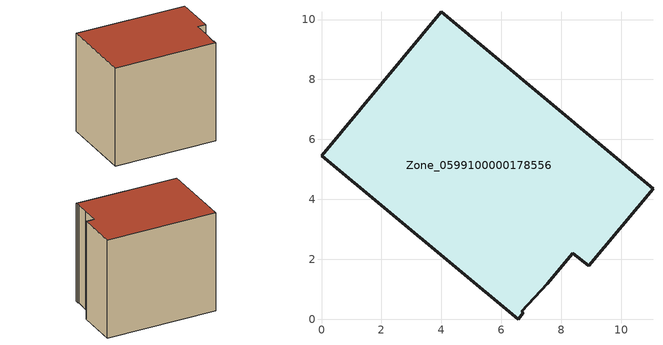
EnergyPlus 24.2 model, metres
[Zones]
Zone_0599100000178556
 floor ground (C_G): 0,5.45 3.99,10.26 11.06,4.36 8.91,1.78 8.39,2.21 7.54,1.18 6.68,0.27 6.74,0.21 6.56,0 z0
 wall outside (C_F): 3.99,10.26 0,5.45 6.56,0 6.74,0.21 6.68,0.27 7.54,1.18 8.39,2.21 8.91,1.78 11.06,4.36 3.99,10.26 z0:8.31
 roof outside (C_R): 6.68,0.27 7.54,1.18 8.39,2.21 8.91,1.78 11.06,4.36 3.99,10.26 0,5.45 6.56,0 6.74,0.21 z8.31
[BUILDING]
Pand.0599100000178556: North Axis=0; Terrain=City; Loads Convergence Tolerance Value=0.04; Temperature Convergence Tolerance Value=0.4; Solar Distribution=FullExterior; Maximum Number of Warmup Days=25; Minimum Number of Warmup Days=1
[Site:Location]
Rotterdam.The.Hague.AP_ZH_NLD Design_Conditions: Latitude=51.96; Longitude=4.45; Time Zone=1; Elevation=-4.5
[SITE:GROUNDTEMPERATURE:BUILDINGSURFACE]
18, 18, 18, 18, 18, 18, 18, 18, 18, 18, 18, 18
[MATERIAL] Thermal Absorptance=0.9; Solar Absorptance=0.7; Visible Absorptance=0.7
Name | Roughness | Thickness | Conductivity | Density | Specific Heat
G.TI.1946-1964 | MediumSmooth | 0.15 | 1 | 540 | 1210
F.TI.1946-1964 | Rough | 0.3 | 0.857143 | 1920 | 840
R.TI.1946-1964 | MediumRough | 0.2 | 0.277778 | 1500 | 1000
[CONSTRUCTION]
C_G: G.TI.1946-1964
C_F: F.TI.1946-1964
C_R: R.TI.1946-1964
[ZONE]
Zone_0599100000178556: Type=1; Multiplier=1; Ceiling Height=Autocalculate; Volume=Autocalculate; Floor Area=autocalculate; Part of Total Floor Area=Yes
[ZONEINFILTRATION:DESIGNFLOWRATE]
Infil_Zone_0599100000178556: Zone or ZoneList or Space or SpaceList=Zone_0599100000178556; Schedule=AlwaysOn; Design Flow Rate Calculation Method=Flow/Area; Flow Rate per Floor Area=0.003; Constant Term Coefficient=1; Temperature Term Coefficient=0; Velocity Term Coefficient=0; Velocity Squared Term Coefficient=0
[HVACTEMPLATE:ZONE:IDEALLOADSAIRSYSTEM]
Zone_0599100000178556: Maximum Heating Supply Air Temperature=50; Minimum Cooling Supply Air Temperature=13; Maximum Heating Supply Air Humidity Ratio=0.0156; Minimum Cooling Supply Air Humidity Ratio=0.0077; Heating Limit=NoLimit; Cooling Limit=NoLimit; Dehumidification Control Type=ConstantSensibleHeatRatio; Cooling Sensible Heat Ratio=0.7; Dehumidification Setpoint=60; Humidification Control Type=None; Humidification Setpoint=30; Outdoor Air Method=None; Outdoor Air Flow Rate per Person=0.00944; Outdoor Air Flow Rate per Zone Floor Area=0; Outdoor Air Flow Rate per Zone=0; Demand Controlled Ventilation Type=None; Outdoor Air Economizer Type=NoEconomizer; Heat Recovery Type=None; Sensible Heat Recovery Effectiveness=0.7; Latent Heat Recovery Effectiveness=0.65
[ZONECONTROL:THERMOSTAT]
ThermostatControl_Zone_0599100000178556: Zone or ZoneList=Zone_0599100000178556; Control Type Schedule=DualSetpointControlType; Control 1=Thermostat_Zone_0599100000178556; Temperature Difference Between Cutout And Setpoint=0
[THERMOSTATSETPOINT:DUALSETPOINT]
Thermostat_Zone_0599100000178556: Heating Setpoint Temperature Schedule=HeatingSetpoint_Zone_0599100000178556; Cooling Setpoint Temperature Schedule=CoolingSetpoint_Zone_0599100000178556
[SCHEDULE:COMPACT]
HeatingSetpoint_Zone_0599100000178556: Through: 12/31, For: AllDays, Until: 24:00, 21
CoolingSetpoint_Zone_0599100000178556: Through: 12/31, For: AllDays, Until: 24:00, 24
DualSetpointControlType: Through: 12/31, For: AllDays, Until: 24:00, 4
AlwaysOn: Through: 12/31, For: AllDays, Until: 24:00, 1
